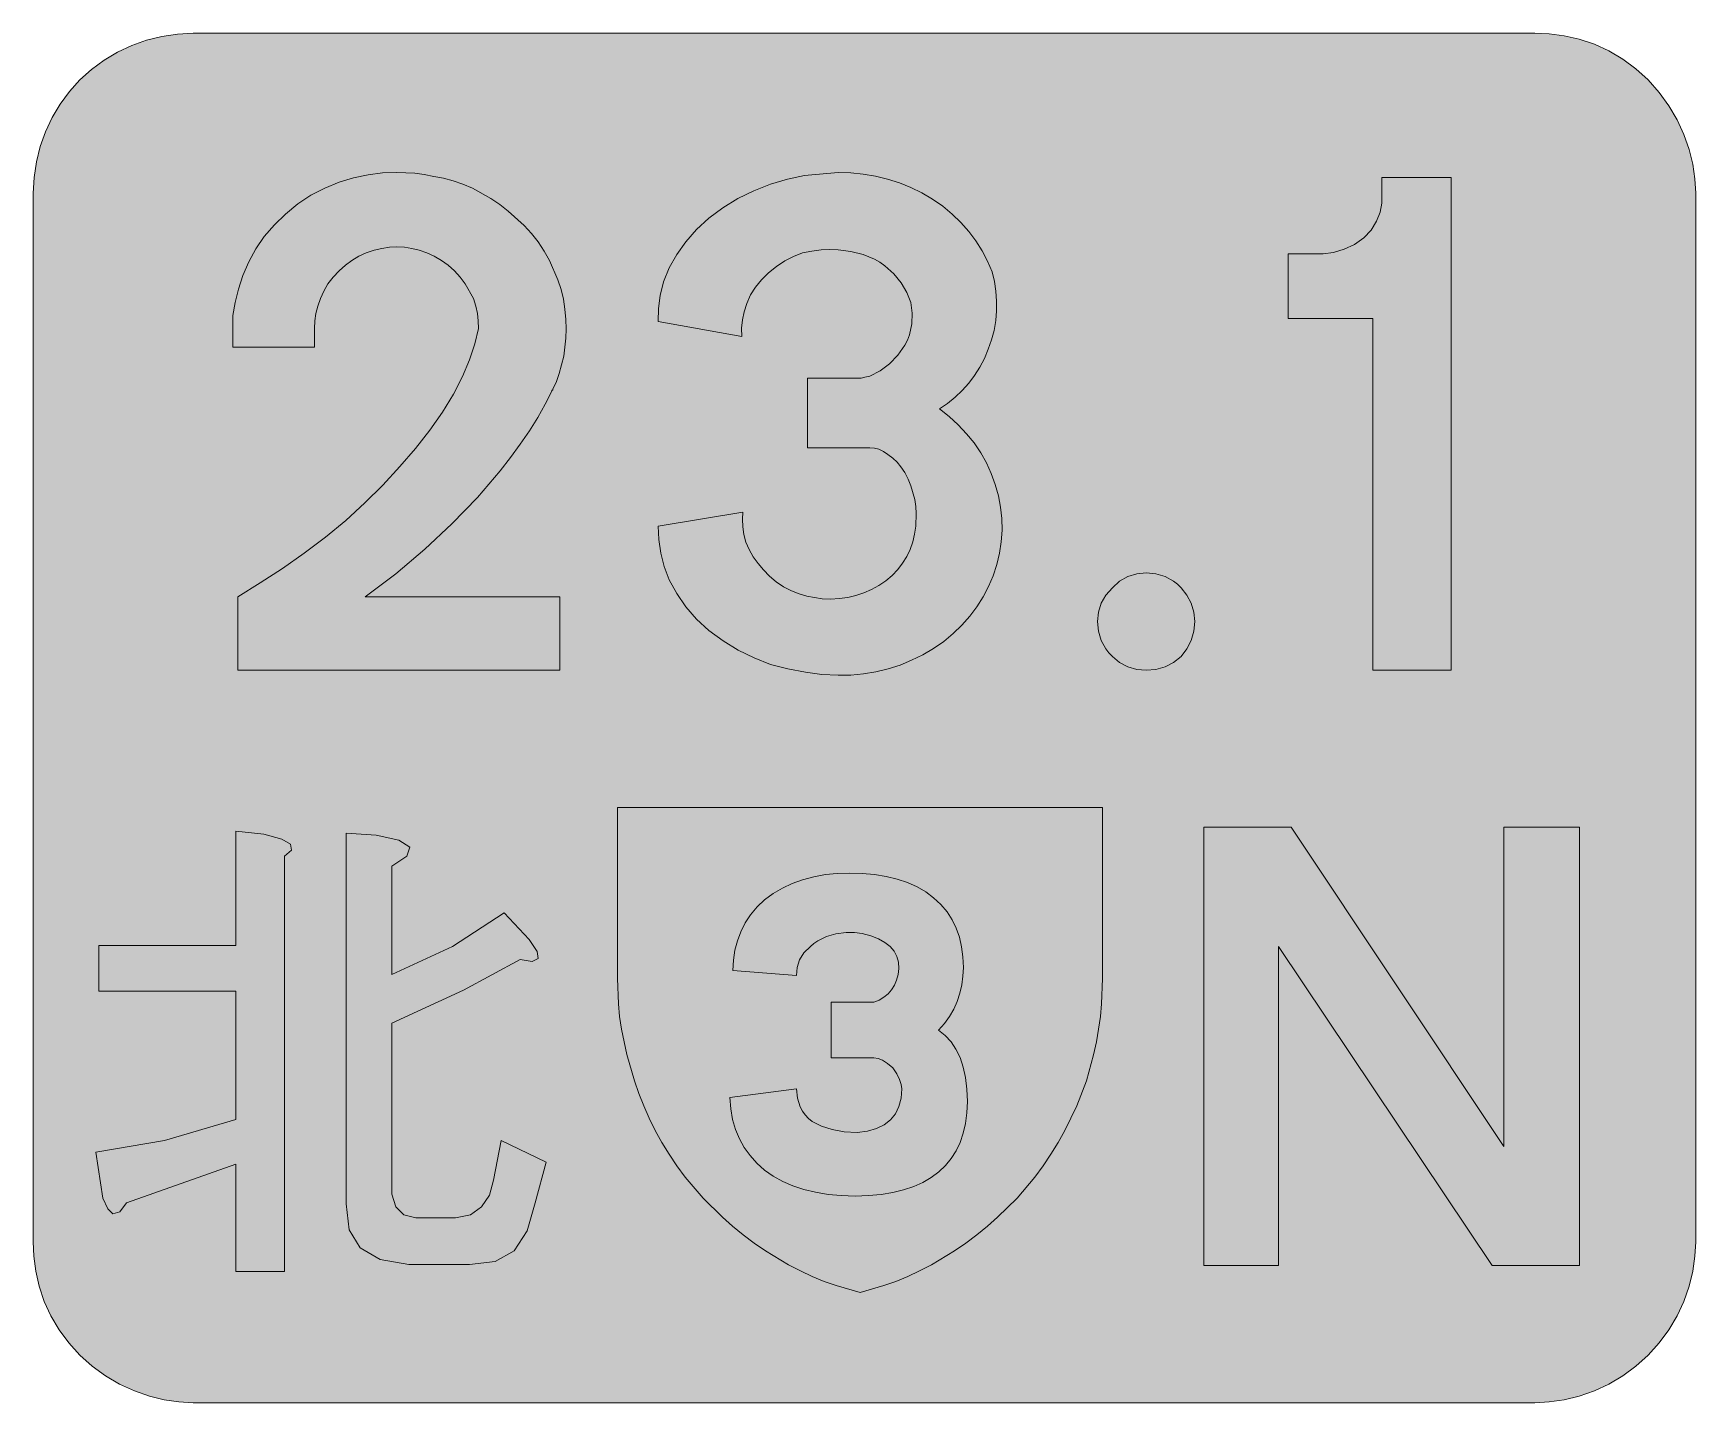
# Model space of a CAD drawing. Header units: metres. Extents: x 135 to 436, y 12 to 260.
import ezdxf

# ---------------------------------------------------------------- set-up
doc = ezdxf.new("R2010")
doc.units = ezdxf.units.M
for name, color, linetype, true_color in [('FILL_BLACK_000000', 7, 'Continuous', 0x000000), ('FILL_LIME_00FF00', 7, 'Continuous', 0x00ff00), ('FILL_WHITE_FFFFFF', 7, 'Continuous', 0xffffff), ('FILL_YELLOW_FFFF00', 7, 'Continuous', 0xffff00)]:
    doc.layers.add(name, color=color, linetype=linetype, true_color=true_color)

msp = doc.modelspace()

# ---------------------------------------------------------------- hatches: boundary and pattern name
at = {"layer": 'FILL_BLACK_000000', "true_color": 0x000000}
h = msp.add_hatch(color=7, dxfattribs=at)
h.dxf.hatch_style = 1
h.paths.add_polyline_path([(280.93, 49.58), (278.55, 49.8), (276.3, 50.17), (274.17, 50.69), (272.18, 51.35), (270.33, 52.16), (268.62, 53.1), (267.06, 54.18), (265.66, 55.45), (264.43, 56.82), (263.37, 58.29), (262.49, 59.87), (261.79, 61.56), (261.26, 63.37), (260.92, 65.29), (260.76, 67.32), (272.82, 68.94), (272.99, 67.23), (273.52, 65.63), (273.92, 64.9), (274.41, 64.21), (275.01, 63.57), (275.7, 63), (277.35, 62.16), (279.28, 61.54), (281.45, 61.15), (283.8, 61.02), (285.7, 61.26), (287.34, 61.73), (288.74, 62.4), (289.87, 63.29), (290.76, 64.39), (291.39, 65.7), (291.77, 67.22), (291.9, 68.94), (291.8, 69.71), (291.49, 70.63), (290.99, 71.65), (290.28, 72.72), (289.34, 73.53), (288.43, 74.09), (287.6, 74.42), (286.86, 74.52), (279.12, 74.52), (279.12, 84.6), (286.86, 84.6), (287.82, 85), (288.68, 85.51), (289.42, 86.13), (290.05, 86.85), (290.57, 87.68), (290.96, 88.6), (291.23, 89.62), (291.36, 90.72), (291.31, 91.83), (291.03, 92.87), (290.52, 93.82), (289.78, 94.68), (288.83, 95.44), (287.66, 96.09), (286.29, 96.62), (284.7, 97.02), (283.33, 97.25), (281.82, 97.2), (279.97, 96.96), (278.24, 96.48), (276.68, 95.73), (275.98, 95.25), (275.34, 94.68), (274.19, 93.54), (273.4, 92.27), (272.96, 90.91), (272.82, 89.46), (261.3, 90.36), (261.4, 92.22), (261.68, 94.01), (262.14, 95.73), (262.74, 97.38), (263.52, 98.96), (264.49, 100.46), (265.68, 101.86), (267.06, 103.14), (268.61, 104.28), (270.28, 105.28), (272.05, 106.1), (273.9, 106.74), (275.96, 107.32), (278.06, 107.71), (280.2, 107.93), (282.36, 108), (284.73, 107.93), (286.98, 107.73), (289.1, 107.38), (291.09, 106.9), (292.95, 106.27), (294.66, 105.49), (296.23, 104.57), (297.66, 103.5), (298.98, 102.29), (300.1, 100.97), (301.03, 99.54), (301.78, 98.01), (302.35, 96.37), (302.75, 94.64), (302.98, 92.81), (303.06, 90.9), (302.99, 89.3), (302.79, 87.74), (302.44, 86.22), (301.96, 84.76), (301.33, 83.35), (300.55, 82.02), (299.63, 80.75), (298.56, 79.56), (299.77, 78.59), (300.82, 77.43), (301.71, 76.09), (302.45, 74.57), (303.03, 72.85), (303.45, 70.95), (303.7, 68.87), (303.78, 66.6), (303.7, 64.57), (303.45, 62.66), (303.04, 60.88), (302.47, 59.22), (301.75, 57.69), (300.86, 56.29), (299.81, 55.01), (298.6, 53.86), (297.24, 52.85), (295.73, 51.97), (294.06, 51.22), (292.24, 50.6), (290.26, 50.12), (288.14, 49.78), (285.86, 49.57), (283.44, 49.5), (280.93, 49.58)])
at = {"layer": 'FILL_LIME_00FF00', "true_color": 0x00ff00}
h = msp.add_hatch(color=7, dxfattribs=at)
h.dxf.hatch_style = 1
h.paths.add_polyline_path([(406.56, 260.1), (409.18, 259.99), (411.89, 259.65), (414.63, 259.04), (417.36, 258.12), (419.99, 256.91), (422.49, 255.42), (424.85, 253.67), (427.08, 251.64), (429.1, 249.38), (430.86, 246.96), (432.34, 244.4), (433.56, 241.74), (434.5, 239.04), (435.18, 236.36), (435.58, 233.72), (435.72, 231.12), (435.72, 41.22), (435.58, 38.6), (435.18, 35.89), (434.5, 33.15), (433.56, 30.42), (432.34, 27.79), (430.86, 25.29), (429.1, 22.93), (427.08, 20.7), (424.85, 18.68), (422.49, 16.92), (419.99, 15.44), (417.36, 14.22), (414.63, 13.28), (411.89, 12.6), (409.18, 12.2), (406.56, 12.06), (163.56, 12.06), (160.96, 12.2), (158.32, 12.6), (155.64, 13.28), (152.94, 14.22), (150.2, 15.44), (147.65, 16.92), (145.27, 18.68), (143.04, 20.7), (141.01, 22.93), (139.26, 25.29), (137.77, 27.79), (136.56, 30.42), (135.64, 33.15), (135.03, 35.89), (134.69, 38.6), (134.58, 41.22), (134.58, 231.12), (134.72, 234), (135.14, 236.83), (135.83, 239.59), (136.78, 242.26), (137.99, 244.82), (139.44, 247.24), (141.13, 249.53), (143.04, 251.64), (145.15, 253.55), (147.44, 255.24), (149.86, 256.69), (152.42, 257.9), (155.09, 258.85), (157.85, 259.54), (160.68, 259.96), (163.56, 260.1), (406.56, 260.1)])
at = {"layer": 'FILL_WHITE_FFFFFF', "true_color": 0xffffff}
h = msp.add_hatch(color=7, dxfattribs=at)
h.dxf.hatch_style = 1
h.paths.add_polyline_path([(170.76, 203.22), (170.76, 208.98), (171.13, 211.33), (171.73, 213.77), (172.56, 216.24), (173.64, 218.7), (174.88, 221.06), (176.43, 223.29), (178.25, 225.38), (180.3, 227.34), (182.53, 229.2), (184.89, 230.76), (187.39, 232.05), (190.02, 233.1), (192.61, 233.91), (195.24, 234.47), (197.87, 234.8), (200.46, 234.9), (203.72, 234.74), (205.4, 234.52), (207.12, 234.18), (208.87, 233.84), (210.63, 233.37), (212.38, 232.76), (214.14, 232.02), (217.45, 230.15), (219.08, 229.06), (220.62, 227.88), (223.52, 225.29), (224.85, 223.86), (226.02, 222.3), (227.14, 220.65), (228.09, 218.95), (229.62, 215.46), (230.2, 213.7), (230.61, 211.93), (230.89, 210.12), (231.06, 208.26), (231.13, 206.54), (231.08, 204.86), (230.7, 201.6), (229.84, 198.5), (229.33, 197.04), (228.72, 195.66), (228.72, 195.48), (228.54, 195.48), (228.54, 195.3), (227.32, 192.92), (225.95, 190.52), (224.44, 188.1), (222.8, 185.67), (221.04, 183.24), (219.15, 180.82), (215.04, 176.04), (210.42, 171.25), (205.48, 166.64), (200.23, 162.22), (194.7, 158.04), (229.98, 158.04), (229.98, 144.72), (171.66, 144.72), (171.66, 158.04), (175.7, 160.54), (179.71, 163.17), (183.66, 165.94), (187.5, 168.84), (191.18, 171.87), (194.65, 175.03), (197.93, 178.28), (201, 181.62), (203.83, 184.89), (206.4, 188.19), (208.69, 191.49), (210.72, 194.76), (212.31, 197.93), (213.58, 200.97), (214.54, 203.87), (215.22, 206.64), (215.18, 207.99), (215.04, 209.34), (214.76, 210.69), (214.32, 212.04), (212.81, 214.7), (211.92, 215.94), (210.9, 217.08), (209.76, 218.09), (208.51, 218.97), (207.2, 219.71), (205.86, 220.32), (204.51, 220.79), (203.16, 221.13), (201.81, 221.33), (200.46, 221.4), (199.11, 221.33), (197.74, 221.13), (196.33, 220.79), (194.88, 220.32), (193.56, 219.71), (192.31, 218.97), (191.13, 218.09), (190.02, 217.08), (188.9, 215.94), (187.97, 214.7), (187.21, 213.38), (186.6, 212.04), (186.13, 210.69), (185.79, 209.34), (185.59, 207.99), (185.52, 206.64), (185.52, 203.22), (170.76, 203.22)])
h = msp.add_hatch(color=7, dxfattribs=at)
h.dxf.hatch_style = 1
h.paths.add_polyline_path([(294.53, 173.12), (294.45, 174.36), (294.24, 175.68), (293.54, 178.11), (293.05, 179.33), (292.44, 180.54), (291.76, 181.55), (291.05, 182.43), (290.26, 183.17), (289.38, 183.78), (288.57, 184.36), (287.76, 184.75), (286.95, 184.97), (286.14, 185.04), (274.8, 185.04), (274.8, 197.64), (284.52, 197.64), (285.24, 197.82), (286.14, 198), (287.99, 198.97), (289.7, 200.25), (291.2, 201.8), (292.44, 203.58), (292.92, 204.53), (293.29, 205.5), (293.72, 207.45), (293.78, 209.4), (293.52, 211.32), (292.81, 213.17), (291.79, 214.92), (290.46, 216.53), (288.84, 217.98), (287.93, 218.61), (286.96, 219.16), (284.88, 220.03), (282.66, 220.59), (280.38, 220.86), (278.86, 220.93), (277.28, 220.86), (275.62, 220.66), (273.9, 220.32), (272.29, 219.68), (270.71, 218.86), (269.19, 217.86), (267.78, 216.72), (266.5, 215.47), (265.4, 214.13), (264.49, 212.7), (263.82, 211.14), (263.35, 209.66), (263.03, 208.17), (262.88, 206.69), (262.92, 205.2), (247.8, 207.9), (247.81, 210.23), (248.12, 212.63), (248.76, 215.09), (249.78, 217.62), (251.13, 220.01), (252.77, 222.32), (254.72, 224.53), (256.98, 226.62), (259.51, 228.51), (262.22, 230.15), (265.11, 231.56), (268.14, 232.74), (271.2, 233.69), (274.26, 234.36), (280.38, 234.9), (282.67, 234.82), (284.93, 234.6), (287.15, 234.22), (289.34, 233.69), (291.47, 233), (293.54, 232.17), (295.55, 231.18), (297.48, 230.04), (299.31, 228.76), (301.02, 227.35), (302.59, 225.83), (304.03, 224.21), (305.32, 222.5), (306.47, 220.7), (307.45, 218.83), (308.28, 216.9), (308.68, 215.14), (308.95, 213.36), (309.08, 211.59), (309.07, 209.81), (308.91, 208.05), (308.61, 206.29), (308.16, 204.56), (307.56, 202.86), (306.88, 201.21), (306.06, 199.63), (305.1, 198.13), (304.03, 196.72), (302.84, 195.4), (301.56, 194.18), (300.19, 193.06), (298.74, 192.06), (300.5, 190.66), (302.14, 189.16), (303.64, 187.57), (305, 185.9), (306.2, 184.13), (307.25, 182.29), (308.12, 180.37), (308.82, 178.38), (309.4, 176.34), (309.8, 174.27), (310.02, 172.19), (310.06, 170.1), (309.92, 168.01), (309.6, 165.93), (309.12, 163.86), (308.46, 161.82), (307.63, 159.89), (306.65, 158.02), (305.5, 156.22), (304.21, 154.51), (302.77, 152.89), (301.2, 151.37), (299.49, 149.96), (297.66, 148.68), (295.72, 147.53), (293.69, 146.53), (291.59, 145.67), (289.43, 144.97), (287.21, 144.42), (284.95, 144.05), (282.67, 143.84), (280.38, 143.82), (277.41, 143.96), (274.44, 144.36), (271.29, 145.01), (268.14, 145.8), (265.18, 146.98), (262.29, 148.39), (259.53, 150.03), (256.98, 151.92), (254.72, 154.01), (252.77, 156.24), (251.13, 158.6), (249.78, 161.1), (248.86, 163.53), (248.25, 165.96), (247.91, 168.39), (247.8, 170.82), (263.1, 173.34), (263.03, 172.07), (263.1, 170.71), (263.3, 169.32), (263.64, 167.94), (264.25, 166.6), (264.99, 165.29), (265.87, 164.04), (266.88, 162.9), (267.92, 161.75), (269.13, 160.74), (270.47, 159.86), (271.92, 159.12), (273.3, 158.54), (274.71, 158.13), (277.5, 157.68), (279.05, 157.62), (280.59, 157.71), (282.11, 157.93), (283.6, 158.29), (285.04, 158.77), (286.44, 159.38), (287.76, 160.09), (289.02, 160.92), (290.17, 161.91), (291.18, 162.97), (292.06, 164.12), (292.8, 165.33), (293.41, 166.61), (293.88, 167.96), (294.22, 169.36), (294.42, 170.82), (294.53, 173.12)])
h = msp.add_hatch(color=7, dxfattribs=at)
h.dxf.hatch_style = 1
h.paths.add_polyline_path([(377.22, 144.72), (377.22, 208.44), (361.92, 208.44), (361.92, 220.14), (368.22, 220.14), (370.13, 220.41), (372.04, 220.97), (373.89, 221.84), (375.6, 223.02), (376.92, 224.46), (377.89, 226.04), (378.54, 227.68), (378.84, 229.32), (378.84, 234), (391.44, 234), (391.44, 144.72), (377.22, 144.72)])
h = msp.add_hatch(color=7, dxfattribs=at)
h.dxf.hatch_style = 1
h.paths.add_polyline_path([(344.83, 151.8), (344.35, 150.12), (343.56, 148.58), (342.48, 147.24), (341.14, 146.16), (339.6, 145.37), (337.92, 144.89), (336.18, 144.72), (334.46, 144.89), (332.85, 145.37), (331.37, 146.16), (330.06, 147.24), (329.43, 147.88), (328.88, 148.58), (328.04, 150.12), (327.53, 151.8), (327.36, 153.54), (327.53, 155.26), (328.04, 156.87), (328.88, 158.35), (330.06, 159.66), (331.37, 160.84), (332.85, 161.68), (334.46, 162.19), (336.18, 162.36), (337.92, 162.19), (339.6, 161.68), (341.14, 160.84), (341.84, 160.29), (342.48, 159.66), (343.56, 158.35), (344.35, 156.87), (344.83, 155.26), (345, 153.54), (344.83, 151.8)])
h = msp.add_hatch(color=7, dxfattribs=at)
h.dxf.hatch_style = 1
h.paths.add_polyline_path([(171.3, 94.86), (171.3, 115.56), (176.34, 115.02), (179.58, 114.12), (181.2, 113.22), (181.38, 112.14), (180.12, 111.06), (180.12, 35.82), (171.3, 35.82), (171.3, 55.26), (151.5, 48.24), (150.24, 46.62), (148.98, 46.26), (148.08, 47.16), (147.18, 49.14), (145.92, 57.42), (158.34, 59.58), (171.3, 63.36), (171.3, 86.58), (146.46, 86.58), (146.46, 94.86), (171.3, 94.86)])
h = msp.add_hatch(color=7, dxfattribs=at)
h.dxf.hatch_style = 1
h.paths.add_polyline_path([(196.68, 114.84), (200.82, 113.94), (202.8, 112.68), (202.26, 111.06), (199.56, 109.26), (199.56, 89.64), (210.54, 94.68), (219.9, 100.8), (224.4, 95.94), (225.84, 93.78), (226.02, 92.52), (224.94, 91.98), (222.78, 92.34), (212.52, 86.76), (199.56, 80.82), (199.56, 49.86), (200.28, 47.52), (201.72, 46.08), (203.88, 45.54), (211.08, 45.54), (213.78, 46.08), (215.76, 47.52), (217.2, 49.68), (217.92, 52.38), (219.36, 59.58), (227.46, 55.62), (225.48, 48.24), (224.04, 43.2), (221.7, 39.6), (218.28, 37.62), (213.6, 37.08), (202.62, 37.08), (197.4, 37.98), (193.8, 40.14), (191.82, 43.38), (191.28, 48.06), (191.28, 115.2), (196.68, 114.84)])
h = msp.add_hatch(color=7, dxfattribs=at)
h.dxf.hatch_style = 1
h.paths.add_polyline_path([(360.12, 94.68), (360.12, 36.9), (346.62, 36.9), (346.62, 116.28), (362.46, 116.28), (400.98, 58.5), (400.98, 116.28), (414.66, 116.28), (414.66, 36.9), (398.82, 36.9), (360.12, 94.68)])
at = {"layer": 'FILL_YELLOW_FFFF00', "true_color": 0xffff00}
h = msp.add_hatch(color=7, dxfattribs=at)
h.dxf.hatch_style = 1
h.paths.add_polyline_path([(280.02, 33.28), (277.86, 34.04), (275.7, 34.92), (273.54, 35.93), (271.4, 37.06), (267.24, 39.6), (265.18, 40.99), (263.19, 42.47), (261.27, 44.02), (259.41, 45.65), (255.9, 49.14), (252.66, 52.92), (251.16, 54.97), (249.76, 57.07), (248.46, 59.2), (247.26, 61.38), (246.16, 63.59), (245.17, 65.83), (244.27, 68.09), (243.48, 70.38), (242.11, 75.13), (241.14, 79.74), (240.8, 82.04), (240.58, 84.33), (240.42, 88.92), (240.42, 119.88), (328.26, 119.88), (328.26, 88.92), (328.1, 84.33), (327.88, 82.04), (327.54, 79.74), (327.18, 77.42), (326.66, 75.06), (325.38, 70.38), (323.59, 65.83), (321.44, 61.38), (320.23, 59.2), (318.93, 57.07), (317.52, 54.97), (316.02, 52.92), (312.78, 49.14), (309.27, 45.65), (307.41, 44.02), (305.49, 42.47), (303.5, 40.99), (301.44, 39.6), (297.28, 37.06), (295.14, 35.93), (292.98, 34.92), (290.82, 34.04), (288.66, 33.28), (284.34, 32.04), (280.02, 33.28)])

# ---------------------------------------------------------------- linework, layer by layer
at = {"layer": 'FILL_BLACK_000000', "lineweight": 0, "true_color": 0x000000}
msp.add_lwpolyline([(280.93, 49.58), (278.55, 49.8), (276.3, 50.17), (274.17, 50.69), (272.18, 51.35), (270.33, 52.16), (268.62, 53.1), (267.06, 54.18), (265.66, 55.45), (264.43, 56.82), (263.37, 58.29), (262.49, 59.87), (261.79, 61.56), (261.26, 63.37), (260.92, 65.29), (260.76, 67.32), (272.82, 68.94), (272.99, 67.23), (273.52, 65.63), (273.92, 64.9), (274.41, 64.21), (275.01, 63.57), (275.7, 63), (277.35, 62.16), (279.28, 61.54), (281.45, 61.15), (283.8, 61.02), (285.7, 61.26), (287.34, 61.73), (288.74, 62.4), (289.87, 63.29), (290.76, 64.39), (291.39, 65.7), (291.77, 67.22), (291.9, 68.94), (291.8, 69.71), (291.49, 70.63), (290.99, 71.65), (290.28, 72.72), (289.34, 73.53), (288.43, 74.09), (287.6, 74.42), (286.86, 74.52), (279.12, 74.52), (279.12, 84.6), (286.86, 84.6), (287.82, 85), (288.68, 85.51), (289.42, 86.13), (290.05, 86.85), (290.57, 87.68), (290.96, 88.6), (291.23, 89.62), (291.36, 90.72), (291.31, 91.83), (291.03, 92.87), (290.52, 93.82), (289.78, 94.68), (288.83, 95.44), (287.66, 96.09), (286.29, 96.62), (284.7, 97.02), (283.33, 97.25), (281.82, 97.2), (279.97, 96.96), (278.24, 96.48), (276.68, 95.73), (275.98, 95.25), (275.34, 94.68), (274.19, 93.54), (273.4, 92.27), (272.96, 90.91), (272.82, 89.46), (261.3, 90.36), (261.4, 92.22), (261.68, 94.01), (262.14, 95.73), (262.74, 97.38), (263.52, 98.96), (264.49, 100.46), (265.68, 101.86), (267.06, 103.14), (268.61, 104.28), (270.28, 105.28), (272.05, 106.1), (273.9, 106.74), (275.96, 107.32), (278.06, 107.71), (280.2, 107.93), (282.36, 108), (284.73, 107.93), (286.98, 107.73), (289.1, 107.38), (291.09, 106.9), (292.95, 106.27), (294.66, 105.49), (296.23, 104.57), (297.66, 103.5), (298.98, 102.29), (300.1, 100.97), (301.03, 99.54), (301.78, 98.01), (302.35, 96.37), (302.75, 94.64), (302.98, 92.81), (303.06, 90.9), (302.99, 89.3), (302.79, 87.74), (302.44, 86.22), (301.96, 84.76), (301.33, 83.35), (300.55, 82.02), (299.63, 80.75), (298.56, 79.56), (299.77, 78.59), (300.82, 77.43), (301.71, 76.09), (302.45, 74.57), (303.03, 72.85), (303.45, 70.95), (303.7, 68.87), (303.78, 66.6), (303.7, 64.57), (303.45, 62.66), (303.04, 60.88), (302.47, 59.22), (301.75, 57.69), (300.86, 56.29), (299.81, 55.01), (298.6, 53.86), (297.24, 52.85), (295.73, 51.97), (294.06, 51.22), (292.24, 50.6), (290.26, 50.12), (288.14, 49.78), (285.86, 49.57), (283.44, 49.5)], close=True, dxfattribs=at)
at = {"layer": 'FILL_LIME_00FF00', "lineweight": 0, "true_color": 0x00ff00}
msp.add_lwpolyline([(406.56, 260.1), (409.18, 259.99), (411.89, 259.65), (414.63, 259.04), (417.36, 258.12), (419.99, 256.91), (422.49, 255.42), (424.85, 253.67), (427.08, 251.64), (429.1, 249.38), (430.86, 246.96), (432.34, 244.4), (433.56, 241.74), (434.5, 239.04), (435.18, 236.36), (435.58, 233.72), (435.72, 231.12), (435.72, 41.22), (435.58, 38.6), (435.18, 35.89), (434.5, 33.15), (433.56, 30.42), (432.34, 27.79), (430.86, 25.29), (429.1, 22.93), (427.08, 20.7), (424.85, 18.68), (422.49, 16.92), (419.99, 15.44), (417.36, 14.22), (414.63, 13.28), (411.89, 12.6), (409.18, 12.2), (406.56, 12.06), (163.56, 12.06), (160.96, 12.2), (158.32, 12.6), (155.64, 13.28), (152.94, 14.22), (150.2, 15.44), (147.65, 16.92), (145.27, 18.68), (143.04, 20.7), (141.01, 22.93), (139.26, 25.29), (137.77, 27.79), (136.56, 30.42), (135.64, 33.15), (135.03, 35.89), (134.69, 38.6), (134.58, 41.22), (134.58, 231.12), (134.72, 234), (135.14, 236.83), (135.83, 239.59), (136.78, 242.26), (137.99, 244.82), (139.44, 247.24), (141.13, 249.53), (143.04, 251.64), (145.15, 253.55), (147.44, 255.24), (149.86, 256.69), (152.42, 257.9), (155.09, 258.85), (157.85, 259.54), (160.68, 259.96), (163.56, 260.1)], close=True, dxfattribs=at)
at = {"layer": 'FILL_WHITE_FFFFFF', "lineweight": 0, "true_color": 0xffffff}
for points in [[(170.76, 203.22), (170.76, 208.98), (171.13, 211.33), (171.73, 213.77), (172.56, 216.24), (173.64, 218.7), (174.88, 221.06), (176.43, 223.29), (178.25, 225.38), (180.3, 227.34), (182.53, 229.2), (184.89, 230.76), (187.39, 232.05), (190.02, 233.1), (192.61, 233.91), (195.24, 234.47), (197.87, 234.8), (200.46, 234.9), (203.72, 234.74), (205.4, 234.52), (207.12, 234.18), (208.87, 233.84), (210.63, 233.37), (212.38, 232.76), (214.14, 232.02), (217.45, 230.15), (219.08, 229.06), (220.62, 227.88), (223.52, 225.29), (224.85, 223.86), (226.02, 222.3), (227.14, 220.65), (228.09, 218.95), (229.62, 215.46), (230.2, 213.7), (230.61, 211.93), (230.89, 210.12), (231.06, 208.26), (231.13, 206.54), (231.08, 204.86), (230.7, 201.6), (229.84, 198.5), (229.33, 197.04), (228.72, 195.66), (228.72, 195.48), (228.54, 195.48), (228.54, 195.3), (227.32, 192.92), (225.95, 190.52), (224.44, 188.1), (222.8, 185.67), (221.04, 183.24), (219.15, 180.82), (215.04, 176.04), (210.42, 171.25), (205.48, 166.64), (200.23, 162.22), (194.7, 158.04), (229.98, 158.04), (229.98, 144.72), (171.66, 144.72), (171.66, 158.04), (175.7, 160.54), (179.71, 163.17), (183.66, 165.94), (187.5, 168.84), (191.18, 171.87), (194.65, 175.03), (197.93, 178.28), (201, 181.62), (203.83, 184.89), (206.4, 188.19), (208.69, 191.49), (210.72, 194.76), (212.31, 197.93), (213.58, 200.97), (214.54, 203.87), (215.22, 206.64), (215.18, 207.99), (215.04, 209.34), (214.76, 210.69), (214.32, 212.04), (212.81, 214.7), (211.92, 215.94), (210.9, 217.08), (209.76, 218.09), (208.51, 218.97), (207.2, 219.71), (205.86, 220.32), (204.51, 220.79), (203.16, 221.13), (201.81, 221.33), (200.46, 221.4), (199.11, 221.33), (197.74, 221.13), (196.33, 220.79), (194.88, 220.32), (193.56, 219.71), (192.31, 218.97), (191.13, 218.09), (190.02, 217.08), (188.9, 215.94), (187.97, 214.7), (187.21, 213.38), (186.6, 212.04), (186.13, 210.69), (185.79, 209.34), (185.59, 207.99), (185.52, 206.64), (185.52, 203.22)], [(294.53, 173.12), (294.45, 174.36), (294.24, 175.68), (293.54, 178.11), (293.05, 179.33), (292.44, 180.54), (291.76, 181.55), (291.05, 182.43), (290.26, 183.17), (289.38, 183.78), (288.57, 184.36), (287.76, 184.75), (286.95, 184.97), (286.14, 185.04), (274.8, 185.04), (274.8, 197.64), (284.52, 197.64), (285.24, 197.82), (286.14, 198), (287.99, 198.97), (289.7, 200.25), (291.2, 201.8), (292.44, 203.58), (292.92, 204.53), (293.29, 205.5), (293.72, 207.45), (293.78, 209.4), (293.52, 211.32), (292.81, 213.17), (291.79, 214.92), (290.46, 216.53), (288.84, 217.98), (287.93, 218.61), (286.96, 219.16), (284.88, 220.03), (282.66, 220.59), (280.38, 220.86), (278.86, 220.93), (277.28, 220.86), (275.62, 220.66), (273.9, 220.32), (272.29, 219.68), (270.71, 218.86), (269.19, 217.86), (267.78, 216.72), (266.5, 215.47), (265.4, 214.13), (264.49, 212.7), (263.82, 211.14), (263.35, 209.66), (263.03, 208.17), (262.88, 206.69), (262.92, 205.2), (247.8, 207.9), (247.81, 210.23), (248.12, 212.63), (248.76, 215.09), (249.78, 217.62), (251.13, 220.01), (252.77, 222.32), (254.72, 224.53), (256.98, 226.62), (259.51, 228.51), (262.22, 230.15), (265.11, 231.56), (268.14, 232.74), (271.2, 233.69), (274.26, 234.36), (280.38, 234.9), (282.67, 234.82), (284.93, 234.6), (287.15, 234.22), (289.34, 233.69), (291.47, 233), (293.54, 232.17), (295.55, 231.18), (297.48, 230.04), (299.31, 228.76), (301.02, 227.35), (302.59, 225.83), (304.03, 224.21), (305.32, 222.5), (306.47, 220.7), (307.45, 218.83), (308.28, 216.9), (308.68, 215.14), (308.95, 213.36), (309.08, 211.59), (309.07, 209.81), (308.91, 208.05), (308.61, 206.29), (308.16, 204.56), (307.56, 202.86), (306.88, 201.21), (306.06, 199.63), (305.1, 198.13), (304.03, 196.72), (302.84, 195.4), (301.56, 194.18), (300.19, 193.06), (298.74, 192.06), (300.5, 190.66), (302.14, 189.16), (303.64, 187.57), (305, 185.9), (306.2, 184.13), (307.25, 182.29), (308.12, 180.37), (308.82, 178.38), (309.4, 176.34), (309.8, 174.27), (310.02, 172.19), (310.06, 170.1), (309.92, 168.01), (309.6, 165.93), (309.12, 163.86), (308.46, 161.82), (307.63, 159.89), (306.65, 158.02), (305.5, 156.22), (304.21, 154.51), (302.77, 152.89), (301.2, 151.37), (299.49, 149.96), (297.66, 148.68), (295.72, 147.53), (293.69, 146.53), (291.59, 145.67), (289.43, 144.97), (287.21, 144.42), (284.95, 144.05), (282.67, 143.84), (280.38, 143.82), (277.41, 143.96), (274.44, 144.36), (271.29, 145.01), (268.14, 145.8), (265.18, 146.98), (262.29, 148.39), (259.53, 150.03), (256.98, 151.92), (254.72, 154.01), (252.77, 156.24), (251.13, 158.6), (249.78, 161.1), (248.86, 163.53), (248.25, 165.96), (247.91, 168.39), (247.8, 170.82), (263.1, 173.34), (263.03, 172.07), (263.1, 170.71), (263.3, 169.32), (263.64, 167.94), (264.25, 166.6), (264.99, 165.29), (265.87, 164.04), (266.88, 162.9), (267.92, 161.75), (269.13, 160.74), (270.47, 159.86), (271.92, 159.12), (273.3, 158.54), (274.71, 158.13), (277.5, 157.68), (279.05, 157.62), (280.59, 157.71), (282.11, 157.93), (283.6, 158.29), (285.04, 158.77), (286.44, 159.38), (287.76, 160.09), (289.02, 160.92), (290.17, 161.91), (291.18, 162.97), (292.06, 164.12), (292.8, 165.33), (293.41, 166.61), (293.88, 167.96), (294.22, 169.36), (294.42, 170.82)], [(377.22, 144.72), (377.22, 208.44), (361.92, 208.44), (361.92, 220.14), (368.22, 220.14), (370.13, 220.41), (372.04, 220.97), (373.89, 221.84), (375.6, 223.02), (376.92, 224.46), (377.89, 226.04), (378.54, 227.68), (378.84, 229.32), (378.84, 234), (391.44, 234), (391.44, 144.72)], [(344.83, 151.8), (344.35, 150.12), (343.56, 148.58), (342.48, 147.24), (341.14, 146.16), (339.6, 145.37), (337.92, 144.89), (336.18, 144.72), (334.46, 144.89), (332.85, 145.37), (331.37, 146.16), (330.06, 147.24), (329.43, 147.88), (328.88, 148.58), (328.04, 150.12), (327.53, 151.8), (327.36, 153.54), (327.53, 155.26), (328.04, 156.87), (328.88, 158.35), (330.06, 159.66), (331.37, 160.84), (332.85, 161.68), (334.46, 162.19), (336.18, 162.36), (337.92, 162.19), (339.6, 161.68), (341.14, 160.84), (341.84, 160.29), (342.48, 159.66), (343.56, 158.35), (344.35, 156.87), (344.83, 155.26), (345, 153.54)], [(171.3, 94.86), (171.3, 115.56), (176.34, 115.02), (179.58, 114.12), (181.2, 113.22), (181.38, 112.14), (180.12, 111.06), (180.12, 35.82), (171.3, 35.82), (171.3, 55.26), (151.5, 48.24), (150.24, 46.62), (148.98, 46.26), (148.08, 47.16), (147.18, 49.14), (145.92, 57.42), (158.34, 59.58), (171.3, 63.36), (171.3, 86.58), (146.46, 86.58), (146.46, 94.86)], [(196.68, 114.84), (200.82, 113.94), (202.8, 112.68), (202.26, 111.06), (199.56, 109.26), (199.56, 89.64), (210.54, 94.68), (219.9, 100.8), (224.4, 95.94), (225.84, 93.78), (226.02, 92.52), (224.94, 91.98), (222.78, 92.34), (212.52, 86.76), (199.56, 80.82), (199.56, 49.86), (200.28, 47.52), (201.72, 46.08), (203.88, 45.54), (211.08, 45.54), (213.78, 46.08), (215.76, 47.52), (217.2, 49.68), (217.92, 52.38), (219.36, 59.58), (227.46, 55.62), (225.48, 48.24), (224.04, 43.2), (221.7, 39.6), (218.28, 37.62), (213.6, 37.08), (202.62, 37.08), (197.4, 37.98), (193.8, 40.14), (191.82, 43.38), (191.28, 48.06), (191.28, 115.2)], [(360.12, 94.68), (360.12, 36.9), (346.62, 36.9), (346.62, 116.28), (362.46, 116.28), (400.98, 58.5), (400.98, 116.28), (414.66, 116.28), (414.66, 36.9), (398.82, 36.9)]]:
    msp.add_lwpolyline(points, close=True, dxfattribs=at)
at = {"layer": 'FILL_YELLOW_FFFF00', "lineweight": 0, "true_color": 0xffff00}
msp.add_lwpolyline([(280.02, 33.28), (277.86, 34.04), (275.7, 34.92), (273.54, 35.93), (271.4, 37.06), (267.24, 39.6), (265.18, 40.99), (263.19, 42.47), (261.27, 44.02), (259.41, 45.65), (255.9, 49.14), (252.66, 52.92), (251.16, 54.97), (249.76, 57.07), (248.46, 59.2), (247.26, 61.38), (246.16, 63.59), (245.17, 65.83), (244.27, 68.09), (243.48, 70.38), (242.11, 75.13), (241.14, 79.74), (240.8, 82.04), (240.58, 84.33), (240.42, 88.92), (240.42, 119.88), (328.26, 119.88), (328.26, 88.92), (328.1, 84.33), (327.88, 82.04), (327.54, 79.74), (327.18, 77.42), (326.66, 75.06), (325.38, 70.38), (323.59, 65.83), (321.44, 61.38), (320.23, 59.2), (318.93, 57.07), (317.52, 54.97), (316.02, 52.92), (312.78, 49.14), (309.27, 45.65), (307.41, 44.02), (305.49, 42.47), (303.5, 40.99), (301.44, 39.6), (297.28, 37.06), (295.14, 35.93), (292.98, 34.92), (290.82, 34.04), (288.66, 33.28), (284.34, 32.04)], close=True, dxfattribs=at)

doc.saveas('drawing.dxf')
